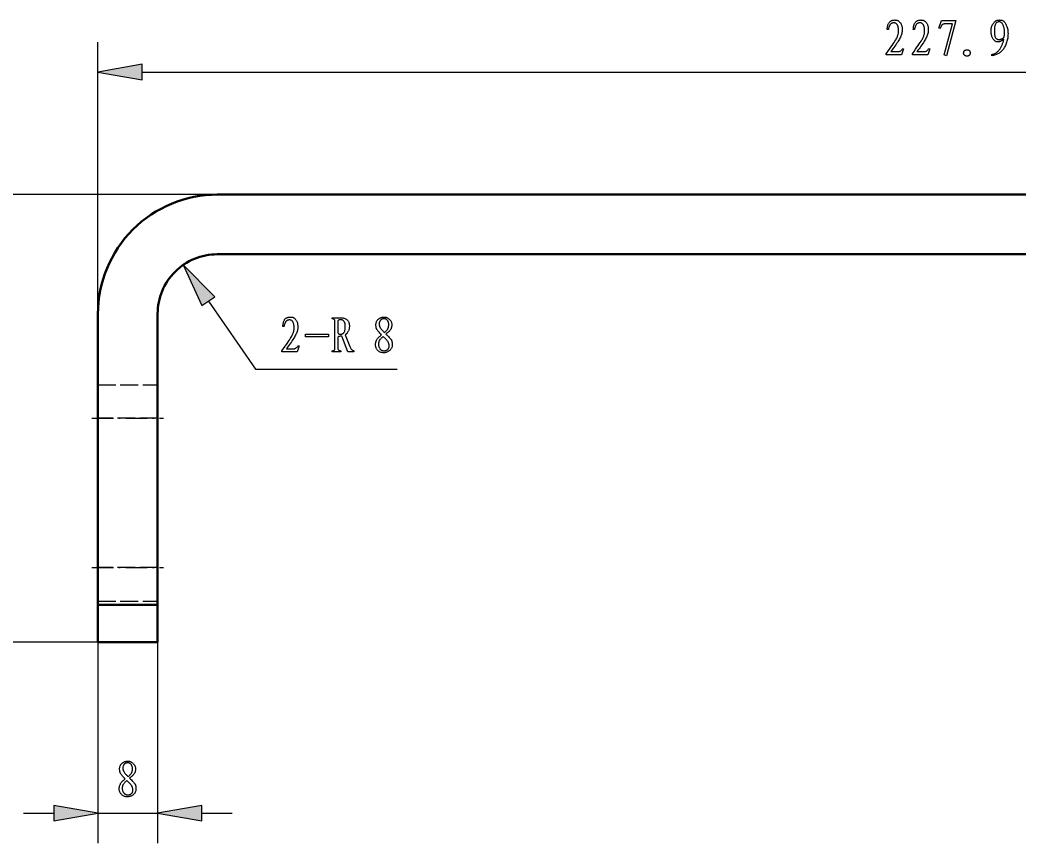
# Model space of a CAD drawing. Extents: x 0 to 420, y 0 to 297.
# Drawn here: x 70 to 137, y 170.8 to 226 of the extents above; entities that cross this region are included whole.
import ezdxf

# ---------------------------------------------------------------- set-up
doc = ezdxf.new("R2010")
doc.units = 0
doc.linetypes.add('DASHDOT', pattern=[18.5, 12, -3, 0.5, -3])
doc.linetypes.add('DASHED', pattern=[15, 12, -3])

msp = doc.modelspace()

# ---------------------------------------------------------------- linework, layer by layer
at = {"color": 5, "lineweight": 25, "ltscale": 0.455421}
msp.add_line((75.221, 206.296), (75.221, 224.513), dxfattribs=at)
at = {"color": 5, "lineweight": 25}
msp.add_line((78.176, 222.513), (186.195, 222.513), dxfattribs=at)
at = {"color": 5, "lineweight": 25, "ltscale": 0.427783}
msp.add_line((83.221, 214.296), (66.11, 214.296), dxfattribs=at)
at = {"color": 7, "lineweight": 50}
for p, q in [((83.221, 214.296), (188.078, 214.296)), ((188.078, 210.296), (83.221, 210.296))]:
    msp.add_line(p, q, dxfattribs=at)
at = {"color": 5, "lineweight": 25, "ltscale": 0.138633}
msp.add_line((82.626, 207.156), (85.783, 202.596), dxfattribs=at)
at = {"color": 7, "lineweight": 50, "ltscale": 0.4875}
for p, q in [((75.221, 186.796), (75.221, 206.296)), ((79.221, 206.296), (79.221, 186.796))]:
    msp.add_line(p, q, dxfattribs=at)
at = {"color": 5, "lineweight": 25, "ltscale": 0.2375}
msp.add_line((85.783, 202.596), (95.283, 202.596), dxfattribs=at)
at = {"color": 7, "linetype": 'DASHED', "lineweight": 25, "ltscale": 0.1}
for p, q in [((75.221, 201.546), (79.221, 201.546)), ((75.221, 201.546), (79.221, 201.546)), ((79.221, 199.296), (75.221, 199.296)), ((79.221, 199.296), (75.221, 199.296)), ((79.221, 199.296), (75.221, 199.296)), ((79.221, 199.296), (75.221, 199.296)), ((79.221, 189.296), (75.221, 189.296)), ((79.221, 189.296), (75.221, 189.296)), ((79.221, 189.296), (75.221, 189.296)), ((79.221, 189.296), (75.221, 189.296)), ((75.221, 187.046), (79.221, 187.046)), ((75.221, 187.046), (79.221, 187.046)), ((75.221, 186.796), (79.221, 186.796))]:
    msp.add_line(p, q, dxfattribs=at)
at = {"color": 14, "linetype": 'DASHDOT', "lineweight": 25, "ltscale": 0.12}
for p, q in [((74.821, 199.296), (79.621, 199.296)), ((74.821, 189.296), (79.621, 189.296))]:
    msp.add_line(p, q, dxfattribs=at)
at = {"color": 7, "lineweight": 50, "ltscale": 0.0625}
for p, q in [((75.221, 184.296), (75.221, 186.796)), ((79.221, 186.796), (79.221, 184.296))]:
    msp.add_line(p, q, dxfattribs=at)
at = {"color": 7, "lineweight": 50, "ltscale": 0.1}
for p, q in [((75.221, 186.796), (79.221, 186.796)), ((75.221, 184.296), (79.221, 184.296))]:
    msp.add_line(p, q, dxfattribs=at)
at = {"color": 5, "lineweight": 25, "ltscale": 0.227783}
msp.add_line((75.221, 184.296), (66.11, 184.296), dxfattribs=at)
at = {"color": 5, "lineweight": 25, "ltscale": 0.336895}
for p, q in [((75.221, 184.296), (75.221, 170.82)), ((79.221, 184.296), (79.221, 170.82))]:
    msp.add_line(p, q, dxfattribs=at)
at = {"color": 5, "lineweight": 25, "ltscale": 0.051139}
for p, q in [((70.221, 172.82), (72.267, 172.82)), ((82.176, 172.82), (84.221, 172.82))]:
    msp.add_line(p, q, dxfattribs=at)
at = {"color": 5, "lineweight": 25, "ltscale": 0.1}
msp.add_line((75.221, 172.82), (79.221, 172.82), dxfattribs=at)
at = {"color": 5, "lineweight": 25}
for points in [[(128.385, 223.882), (128.918, 223.882), (128.945, 223.889), (128.972, 223.898), (128.998, 223.911), (129.023, 223.926), (129.048, 223.944), (129.072, 223.964), (129.096, 223.987), (129.119, 224.013), (129.142, 224.042), (129.164, 224.073), (129.246, 224.073), (129.109, 223.663), (128.084, 223.663), (128.084, 223.745), (128.194, 223.898), (128.296, 224.041), (128.388, 224.172), (128.471, 224.292), (128.545, 224.402), (128.611, 224.5), (128.667, 224.587), (128.714, 224.664), (128.752, 224.73), (128.781, 224.784), (128.805, 224.834), (128.826, 224.883), (128.844, 224.931), (128.86, 224.98), (128.874, 225.029), (128.885, 225.077), (128.893, 225.126), (128.899, 225.174), (128.903, 225.222), (128.904, 225.27), (128.904, 225.317), (128.902, 225.362), (128.898, 225.405), (128.893, 225.447), (128.887, 225.487), (128.88, 225.525), (128.871, 225.561), (128.861, 225.596), (128.849, 225.628), (128.836, 225.659), (128.821, 225.688), (128.804, 225.714), (128.785, 225.736), (128.764, 225.756), (128.74, 225.772), (128.715, 225.786), (128.687, 225.796), (128.657, 225.804), (128.624, 225.808), (128.59, 225.81), (128.555, 225.808), (128.523, 225.804), (128.492, 225.797), (128.463, 225.788), (128.436, 225.776), (128.411, 225.761), (128.388, 225.743), (128.367, 225.722), (128.347, 225.699), (128.33, 225.673), (128.314, 225.645), (128.299, 225.617), (128.286, 225.587), (128.273, 225.557), (128.262, 225.526), (128.251, 225.494), (128.242, 225.462), (128.234, 225.428), (128.227, 225.394), (128.221, 225.359), (128.139, 225.359), (128.148, 225.432), (128.158, 225.501), (128.169, 225.564), (128.182, 225.622), (128.197, 225.675), (128.213, 225.722), (128.23, 225.764), (128.248, 225.8), (128.268, 225.832), (128.289, 225.858), (128.311, 225.88), (128.334, 225.9), (128.357, 225.919), (128.38, 225.935), (128.404, 225.95), (128.428, 225.963), (128.452, 225.973), (128.477, 225.982), (128.503, 225.989), (128.528, 225.994), (128.554, 225.998), (128.58, 226.001), (128.606, 226.003), (128.631, 226.004), (128.657, 226.005), (128.682, 226.004), (128.707, 226.003), (128.732, 226.001), (128.757, 225.998), (128.781, 225.994), (128.806, 225.989), (128.831, 225.98), (128.855, 225.969), (128.88, 225.955), (128.904, 225.938), (128.929, 225.918), (128.954, 225.895), (128.978, 225.87), (129.003, 225.841), (129.027, 225.81), (129.051, 225.776), (129.072, 225.739), (129.09, 225.699), (129.106, 225.657), (129.12, 225.612), (129.131, 225.564), (129.139, 225.513), (129.146, 225.46), (129.149, 225.404), (129.15, 225.345), (129.149, 225.284), (129.143, 225.224), (129.133, 225.162), (129.12, 225.1), (129.103, 225.037), (129.082, 224.974), (129.057, 224.91), (129.028, 224.846), (128.995, 224.781), (128.959, 224.716), (128.919, 224.649), (128.875, 224.578), (128.827, 224.503), (128.775, 224.425), (128.72, 224.343), (128.66, 224.258), (128.597, 224.17), (128.53, 224.077), (128.459, 223.981)], [(130.135, 223.882), (130.668, 223.882), (130.695, 223.889), (130.722, 223.898), (130.748, 223.911), (130.773, 223.926), (130.798, 223.944), (130.822, 223.964), (130.846, 223.987), (130.869, 224.013), (130.892, 224.042), (130.914, 224.073), (130.996, 224.073), (130.859, 223.663), (129.834, 223.663), (129.834, 223.745), (129.944, 223.898), (130.046, 224.041), (130.138, 224.172), (130.221, 224.292), (130.295, 224.402), (130.361, 224.5), (130.417, 224.587), (130.464, 224.664), (130.502, 224.73), (130.531, 224.784), (130.555, 224.834), (130.576, 224.883), (130.594, 224.931), (130.61, 224.98), (130.624, 225.029), (130.635, 225.077), (130.643, 225.126), (130.649, 225.174), (130.653, 225.222), (130.654, 225.27), (130.654, 225.317), (130.652, 225.362), (130.648, 225.405), (130.643, 225.447), (130.637, 225.487), (130.63, 225.525), (130.621, 225.561), (130.611, 225.596), (130.599, 225.628), (130.586, 225.659), (130.571, 225.688), (130.554, 225.714), (130.535, 225.736), (130.514, 225.756), (130.49, 225.772), (130.465, 225.786), (130.437, 225.796), (130.407, 225.804), (130.374, 225.808), (130.34, 225.81), (130.305, 225.808), (130.273, 225.804), (130.242, 225.797), (130.213, 225.788), (130.186, 225.776), (130.161, 225.761), (130.138, 225.743), (130.117, 225.722), (130.097, 225.699), (130.08, 225.673), (130.064, 225.645), (130.049, 225.617), (130.036, 225.587), (130.023, 225.557), (130.012, 225.526), (130.001, 225.494), (129.992, 225.462), (129.984, 225.428), (129.977, 225.394), (129.971, 225.359), (129.889, 225.359), (129.898, 225.432), (129.908, 225.501), (129.919, 225.564), (129.932, 225.622), (129.947, 225.675), (129.963, 225.722), (129.98, 225.764), (129.998, 225.8), (130.018, 225.832), (130.039, 225.858), (130.061, 225.88), (130.084, 225.9), (130.107, 225.919), (130.13, 225.935), (130.154, 225.95), (130.178, 225.963), (130.202, 225.973), (130.227, 225.982), (130.253, 225.989), (130.278, 225.994), (130.304, 225.998), (130.33, 226.001), (130.356, 226.003), (130.381, 226.004), (130.407, 226.005), (130.432, 226.004), (130.457, 226.003), (130.482, 226.001), (130.507, 225.998), (130.531, 225.994), (130.556, 225.989), (130.581, 225.98), (130.605, 225.969), (130.63, 225.955), (130.654, 225.938), (130.679, 225.918), (130.704, 225.895), (130.728, 225.87), (130.753, 225.841), (130.777, 225.81), (130.801, 225.776), (130.822, 225.739), (130.84, 225.699), (130.856, 225.657), (130.87, 225.612), (130.881, 225.564), (130.889, 225.513), (130.896, 225.46), (130.899, 225.404), (130.9, 225.345), (130.899, 225.284), (130.893, 225.224), (130.883, 225.162), (130.87, 225.1), (130.853, 225.037), (130.832, 224.974), (130.807, 224.91), (130.778, 224.846), (130.745, 224.781), (130.709, 224.716), (130.669, 224.649), (130.625, 224.578), (130.577, 224.503), (130.525, 224.425), (130.47, 224.343), (130.41, 224.258), (130.347, 224.17), (130.28, 224.077), (130.209, 223.981)], [(136.246, 225.092), (136.245, 225.017), (136.24, 224.942), (136.233, 224.868), (136.223, 224.794), (136.21, 224.721), (136.194, 224.648), (136.176, 224.576), (136.154, 224.504), (136.13, 224.432), (136.103, 224.361), (136.073, 224.291), (136.041, 224.225), (136.008, 224.163), (135.972, 224.105), (135.935, 224.05), (135.896, 223.998), (135.855, 223.95), (135.812, 223.906), (135.767, 223.865), (135.72, 223.827), (135.671, 223.793), (135.621, 223.762), (135.568, 223.733), (135.514, 223.707), (135.458, 223.684), (135.401, 223.663), (135.341, 223.646), (135.28, 223.63), (135.217, 223.618), (135.152, 223.609), (135.152, 223.691), (135.211, 223.706), (135.268, 223.723), (135.321, 223.743), (135.372, 223.766), (135.421, 223.791), (135.467, 223.819), (135.51, 223.85), (135.551, 223.883), (135.589, 223.919), (135.624, 223.957), (135.657, 223.997), (135.689, 224.038), (135.718, 224.079), (135.745, 224.12), (135.771, 224.162), (135.795, 224.205), (135.816, 224.248), (135.836, 224.292), (135.854, 224.336), (135.87, 224.381), (135.885, 224.425), (135.898, 224.467), (135.911, 224.506), (135.923, 224.543), (135.933, 224.578), (135.943, 224.61), (135.952, 224.64), (135.96, 224.668), (135.967, 224.693), (135.973, 224.716), (135.948, 224.7), (135.925, 224.684), (135.902, 224.669), (135.88, 224.655), (135.858, 224.641), (135.837, 224.627), (135.817, 224.615), (135.798, 224.602), (135.779, 224.59), (135.761, 224.579), (135.742, 224.569), (135.723, 224.56), (135.701, 224.553), (135.679, 224.546), (135.655, 224.542), (135.63, 224.538), (135.603, 224.536), (135.575, 224.536), (135.545, 224.536), (135.515, 224.538), (135.484, 224.543), (135.453, 224.551), (135.423, 224.564), (135.394, 224.58), (135.366, 224.6), (135.338, 224.624), (135.311, 224.651), (135.285, 224.683), (135.259, 224.718), (135.234, 224.757), (135.211, 224.799), (135.19, 224.843), (135.172, 224.889), (135.156, 224.938), (135.142, 224.988), (135.131, 225.04), (135.122, 225.094), (135.116, 225.151), (135.113, 225.209), (135.111, 225.27), (135.113, 225.33), (135.117, 225.388), (135.125, 225.444), (135.135, 225.498), (135.149, 225.55), (135.166, 225.599), (135.185, 225.647), (135.208, 225.692), (135.233, 225.735), (135.262, 225.776), (135.292, 225.813), (135.321, 225.848), (135.35, 225.879), (135.379, 225.906), (135.407, 225.929), (135.435, 225.949), (135.462, 225.966), (135.489, 225.979), (135.516, 225.988), (135.542, 225.994), (135.568, 225.998), (135.595, 226.001), (135.621, 226.003), (135.648, 226.004), (135.675, 226.005), (135.703, 226.004), (135.731, 226.003), (135.759, 226.001), (135.787, 225.998), (135.815, 225.994), (135.844, 225.988), (135.873, 225.977), (135.902, 225.961), (135.93, 225.941), (135.959, 225.916), (135.988, 225.886), (136.016, 225.852), (136.045, 225.813), (136.074, 225.769), (136.103, 225.721), (136.13, 225.669), (136.154, 225.615), (136.176, 225.558), (136.194, 225.499), (136.21, 225.437), (136.223, 225.373), (136.233, 225.307), (136.24, 225.237), (136.245, 225.166)], [(132.008, 225.741), (131.984, 225.741), (131.961, 225.739), (131.94, 225.736), (131.92, 225.733), (131.902, 225.728), (131.885, 225.722), (131.869, 225.715), (131.855, 225.706), (131.842, 225.697), (131.83, 225.687), (131.819, 225.674), (131.807, 225.659), (131.795, 225.642), (131.782, 225.621), (131.769, 225.598), (131.755, 225.572), (131.74, 225.543), (131.725, 225.512), (131.71, 225.478), (131.693, 225.441), (131.611, 225.468), (131.775, 225.96), (132.746, 225.96), (132.131, 223.609), (131.967, 223.663), (132.527, 225.741)], [(135.918, 225.666), (135.897, 225.711), (135.874, 225.751), (135.848, 225.786), (135.818, 225.815), (135.786, 225.839), (135.751, 225.857), (135.714, 225.871), (135.673, 225.878), (135.629, 225.881), (135.583, 225.878), (135.538, 225.868), (135.497, 225.848), (135.46, 225.819), (135.429, 225.781), (135.402, 225.733), (135.38, 225.676), (135.362, 225.609), (135.349, 225.533), (135.341, 225.447), (135.337, 225.352), (135.337, 225.256), (135.339, 225.169), (135.344, 225.089), (135.351, 225.018), (135.361, 224.955), (135.373, 224.901), (135.388, 224.854), (135.405, 224.816), (135.424, 224.786), (135.446, 224.764), (135.47, 224.747), (135.493, 224.733), (135.516, 224.72), (135.539, 224.71), (135.563, 224.702), (135.586, 224.697), (135.609, 224.693), (135.632, 224.692), (135.656, 224.693), (135.679, 224.696), (135.702, 224.7), (135.724, 224.705), (135.746, 224.711), (135.767, 224.717), (135.788, 224.725), (135.808, 224.732), (135.828, 224.741), (135.847, 224.75), (135.866, 224.76), (135.884, 224.771), (135.901, 224.782), (135.917, 224.794), (135.931, 224.807), (135.944, 224.82), (135.956, 224.834), (135.966, 224.849), (135.975, 224.864), (135.982, 224.88), (135.988, 224.897), (135.993, 224.914), (135.997, 224.933), (136.001, 224.955), (136.004, 224.979), (136.006, 225.005), (136.009, 225.034), (136.01, 225.065), (136.012, 225.099), (136.013, 225.135), (136.014, 225.174), (136.014, 225.215), (136.013, 225.258), (136.01, 225.301), (136.005, 225.345), (135.998, 225.389), (135.99, 225.434), (135.979, 225.479), (135.967, 225.525), (135.952, 225.572), (135.936, 225.619)], [(133.607, 223.609), (133.585, 223.599), (133.563, 223.591), (133.541, 223.586), (133.518, 223.583), (133.495, 223.583), (133.471, 223.585), (133.448, 223.589), (133.424, 223.595), (133.4, 223.604), (133.375, 223.615), (133.352, 223.629), (133.332, 223.643), (133.314, 223.66), (133.3, 223.678), (133.288, 223.697), (133.279, 223.719), (133.273, 223.742), (133.27, 223.766), (133.27, 223.793), (133.273, 223.821), (133.277, 223.848), (133.284, 223.873), (133.292, 223.896), (133.302, 223.917), (133.314, 223.935), (133.327, 223.951), (133.341, 223.965), (133.358, 223.976), (133.376, 223.985), (133.396, 223.991), (133.416, 223.996), (133.436, 224), (133.456, 224.003), (133.476, 224.005), (133.496, 224.005), (133.516, 224.005), (133.536, 224.003), (133.555, 224), (133.575, 223.996), (133.594, 223.991), (133.612, 223.985), (133.629, 223.976), (133.644, 223.964), (133.657, 223.95), (133.669, 223.933), (133.679, 223.914), (133.688, 223.893), (133.694, 223.869), (133.7, 223.843), (133.703, 223.814), (133.705, 223.785), (133.704, 223.757), (133.7, 223.732), (133.694, 223.709), (133.686, 223.687), (133.675, 223.668), (133.662, 223.65), (133.646, 223.634), (133.628, 223.62)], [(78.176, 223.034), (75.221, 222.513), (78.176, 221.992)], [(83.055, 207.452), (80.945, 209.585), (82.198, 206.859)], [(87.857, 203.966), (88.39, 203.966), (88.417, 203.972), (88.444, 203.982), (88.47, 203.994), (88.495, 204.009), (88.52, 204.027), (88.545, 204.048), (88.568, 204.071), (88.592, 204.097), (88.614, 204.126), (88.636, 204.157), (88.718, 204.157), (88.582, 203.747), (87.556, 203.747), (87.556, 203.829), (87.667, 203.982), (87.768, 204.124), (87.86, 204.255), (87.944, 204.376), (88.018, 204.485), (88.083, 204.584), (88.139, 204.671), (88.186, 204.748), (88.224, 204.813), (88.254, 204.868), (88.277, 204.917), (88.298, 204.966), (88.316, 205.015), (88.332, 205.064), (88.346, 205.112), (88.357, 205.161), (88.366, 205.209), (88.372, 205.257), (88.375, 205.305), (88.377, 205.353), (88.376, 205.4), (88.374, 205.445), (88.37, 205.489), (88.366, 205.53), (88.36, 205.57), (88.352, 205.608), (88.343, 205.645), (88.333, 205.679), (88.321, 205.712), (88.308, 205.743), (88.294, 205.771), (88.277, 205.797), (88.257, 205.82), (88.236, 205.839), (88.213, 205.856), (88.187, 205.869), (88.159, 205.88), (88.129, 205.887), (88.097, 205.892), (88.062, 205.893), (88.028, 205.892), (87.995, 205.888), (87.964, 205.881), (87.935, 205.871), (87.908, 205.859), (87.883, 205.844), (87.86, 205.826), (87.839, 205.806), (87.82, 205.783), (87.802, 205.757), (87.787, 205.729), (87.772, 205.7), (87.758, 205.671), (87.746, 205.641), (87.734, 205.61), (87.724, 205.578), (87.714, 205.545), (87.706, 205.512), (87.699, 205.477), (87.693, 205.442), (87.611, 205.442), (87.62, 205.516), (87.63, 205.585), (87.642, 205.648), (87.655, 205.706), (87.669, 205.758), (87.685, 205.806), (87.702, 205.847), (87.72, 205.884), (87.74, 205.915), (87.761, 205.941), (87.783, 205.963), (87.806, 205.984), (87.829, 206.002), (87.852, 206.019), (87.876, 206.033), (87.9, 206.046), (87.925, 206.057), (87.95, 206.066), (87.975, 206.073), (88.001, 206.078), (88.027, 206.082), (88.052, 206.084), (88.078, 206.087), (88.103, 206.088), (88.129, 206.088), (88.154, 206.088), (88.179, 206.087), (88.204, 206.084), (88.229, 206.082), (88.254, 206.078), (88.278, 206.072), (88.303, 206.064), (88.327, 206.053), (88.352, 206.039), (88.377, 206.021), (88.401, 206.002), (88.426, 205.979), (88.45, 205.953), (88.475, 205.925), (88.5, 205.893), (88.523, 205.859), (88.544, 205.822), (88.562, 205.783), (88.578, 205.74), (88.592, 205.695), (88.603, 205.647), (88.612, 205.597), (88.618, 205.543), (88.621, 205.487), (88.623, 205.428), (88.621, 205.368), (88.615, 205.307), (88.605, 205.246), (88.592, 205.183), (88.575, 205.121), (88.554, 205.058), (88.529, 204.994), (88.5, 204.93), (88.468, 204.865), (88.431, 204.8), (88.391, 204.732), (88.347, 204.661), (88.299, 204.587), (88.248, 204.509), (88.192, 204.427), (88.133, 204.342), (88.07, 204.253), (88.003, 204.161), (87.932, 204.065)], [(91.316, 204.745), (91.316, 203.966), (91.323, 203.94), (91.332, 203.916), (91.345, 203.896), (91.36, 203.878), (91.378, 203.863), (91.398, 203.851), (91.421, 203.841), (91.447, 203.834), (91.476, 203.83), (91.507, 203.829), (91.507, 203.747), (90.933, 203.747), (90.933, 203.829), (90.962, 203.83), (90.989, 203.834), (91.012, 203.84), (91.034, 203.849), (91.053, 203.86), (91.069, 203.873), (91.084, 203.889), (91.095, 203.908), (91.104, 203.929), (91.111, 203.952), (91.111, 205.839), (91.104, 205.862), (91.095, 205.883), (91.084, 205.901), (91.069, 205.917), (91.053, 205.931), (91.034, 205.942), (91.012, 205.951), (90.989, 205.957), (90.962, 205.96), (90.933, 205.962), (90.933, 206.044), (91.535, 206.044), (91.591, 206.037), (91.643, 206.028), (91.693, 206.017), (91.739, 206.004), (91.783, 205.989), (91.823, 205.972), (91.86, 205.952), (91.894, 205.93), (91.924, 205.906), (91.952, 205.88), (91.977, 205.851), (91.999, 205.82), (92.018, 205.786), (92.035, 205.749), (92.049, 205.71), (92.061, 205.669), (92.07, 205.625), (92.077, 205.578), (92.08, 205.528), (92.082, 205.476), (92.081, 205.424), (92.077, 205.375), (92.071, 205.327), (92.063, 205.283), (92.053, 205.24), (92.04, 205.201), (92.025, 205.163), (92.007, 205.129), (91.988, 205.096), (91.965, 205.066), (91.943, 205.039), (91.922, 205.013), (91.903, 204.99), (91.885, 204.97), (91.868, 204.952), (91.853, 204.936), (91.84, 204.922), (91.828, 204.911), (91.817, 204.902), (91.808, 204.895), (92.109, 204.116), (92.131, 204.064), (92.155, 204.017), (92.18, 203.975), (92.205, 203.939), (92.232, 203.907), (92.26, 203.881), (92.289, 203.86), (92.319, 203.845), (92.35, 203.834), (92.382, 203.829), (92.382, 203.747), (91.986, 203.747), (91.576, 204.8), (91.534, 204.799), (91.495, 204.797), (91.461, 204.795), (91.429, 204.791), (91.402, 204.786), (91.377, 204.78), (91.357, 204.773), (91.34, 204.765), (91.326, 204.755)], [(91.726, 205.798), (91.709, 205.818), (91.691, 205.837), (91.671, 205.853), (91.65, 205.868), (91.627, 205.88), (91.603, 205.889), (91.578, 205.897), (91.551, 205.903), (91.523, 205.906), (91.494, 205.907), (91.465, 205.906), (91.439, 205.904), (91.415, 205.901), (91.393, 205.896), (91.374, 205.89), (91.358, 205.882), (91.344, 205.873), (91.332, 205.863), (91.323, 205.852), (91.316, 205.839), (91.316, 205.018), (91.323, 205.003), (91.331, 204.989), (91.342, 204.976), (91.355, 204.966), (91.371, 204.957), (91.388, 204.949), (91.408, 204.944), (91.43, 204.94), (91.454, 204.937), (91.48, 204.936), (91.51, 204.937), (91.538, 204.941), (91.565, 204.947), (91.591, 204.955), (91.615, 204.965), (91.638, 204.978), (91.661, 204.993), (91.681, 205.011), (91.701, 205.03), (91.719, 205.053), (91.736, 205.077), (91.751, 205.105), (91.765, 205.135), (91.776, 205.168), (91.786, 205.205), (91.794, 205.244), (91.8, 205.286), (91.805, 205.33), (91.807, 205.378), (91.808, 205.428), (91.807, 205.479), (91.805, 205.526), (91.801, 205.571), (91.795, 205.612), (91.788, 205.651), (91.779, 205.686), (91.768, 205.718), (91.756, 205.748), (91.742, 205.774)], [(94.531, 204.95), (94.594, 204.887), (94.651, 204.828), (94.703, 204.774), (94.749, 204.725), (94.789, 204.68), (94.824, 204.64), (94.853, 204.604), (94.877, 204.574), (94.895, 204.548), (94.907, 204.526), (94.916, 204.506), (94.924, 204.483), (94.931, 204.458), (94.938, 204.43), (94.943, 204.4), (94.947, 204.367), (94.95, 204.332), (94.953, 204.294), (94.954, 204.254), (94.955, 204.212), (94.953, 204.169), (94.948, 204.127), (94.939, 204.087), (94.927, 204.048), (94.912, 204.01), (94.893, 203.974), (94.871, 203.939), (94.845, 203.905), (94.816, 203.873), (94.784, 203.843), (94.749, 203.814), (94.712, 203.788), (94.675, 203.766), (94.635, 203.746), (94.594, 203.73), (94.552, 203.716), (94.508, 203.706), (94.462, 203.698), (94.415, 203.694), (94.367, 203.692), (94.319, 203.694), (94.273, 203.699), (94.228, 203.708), (94.186, 203.719), (94.146, 203.735), (94.108, 203.754), (94.073, 203.776), (94.039, 203.802), (94.007, 203.831), (93.977, 203.863), (93.95, 203.897), (93.926, 203.932), (93.904, 203.966), (93.885, 204.001), (93.87, 204.036), (93.857, 204.071), (93.847, 204.106), (93.839, 204.141), (93.835, 204.176), (93.834, 204.212), (93.834, 204.247), (93.837, 204.282), (93.84, 204.316), (93.846, 204.351), (93.852, 204.384), (93.861, 204.418), (93.871, 204.45), (93.882, 204.483), (93.895, 204.515), (93.909, 204.547), (93.926, 204.578), (93.946, 204.61), (93.969, 204.643), (93.996, 204.676), (94.027, 204.709), (94.061, 204.743), (94.098, 204.777), (94.139, 204.811), (94.183, 204.846), (94.23, 204.882), (94.18, 204.94), (94.134, 204.993), (94.093, 205.043), (94.055, 205.088), (94.022, 205.129), (93.992, 205.166), (93.967, 205.199), (93.946, 205.227), (93.929, 205.251), (93.916, 205.271), (93.905, 205.29), (93.896, 205.312), (93.888, 205.336), (93.881, 205.362), (93.875, 205.391), (93.87, 205.422), (93.866, 205.456), (93.863, 205.492), (93.862, 205.531), (93.861, 205.572), (93.862, 205.614), (93.866, 205.654), (93.873, 205.692), (93.883, 205.728), (93.895, 205.763), (93.91, 205.797), (93.928, 205.829), (93.949, 205.859), (93.972, 205.887), (93.998, 205.914), (94.025, 205.939), (94.052, 205.962), (94.08, 205.983), (94.107, 206.001), (94.134, 206.018), (94.162, 206.033), (94.189, 206.045), (94.216, 206.056), (94.244, 206.065), (94.271, 206.071), (94.298, 206.076), (94.325, 206.08), (94.351, 206.083), (94.376, 206.085), (94.401, 206.086), (94.425, 206.087), (94.449, 206.086), (94.472, 206.084), (94.495, 206.082), (94.517, 206.078), (94.54, 206.073), (94.563, 206.065), (94.587, 206.055), (94.611, 206.042), (94.637, 206.027), (94.663, 206.009), (94.69, 205.989), (94.719, 205.966), (94.747, 205.941), (94.777, 205.914), (94.806, 205.885), (94.831, 205.855), (94.854, 205.824), (94.873, 205.792), (94.89, 205.76), (94.903, 205.727), (94.914, 205.693), (94.921, 205.658), (94.926, 205.622), (94.927, 205.586), (94.927, 205.549), (94.925, 205.514), (94.921, 205.48), (94.916, 205.447), (94.91, 205.415), (94.903, 205.384), (94.894, 205.354), (94.884, 205.325), (94.872, 205.298), (94.859, 205.271), (94.843, 205.245), (94.824, 205.217), (94.801, 205.188), (94.774, 205.158), (94.743, 205.126), (94.708, 205.093), (94.67, 205.059), (94.627, 205.024), (94.581, 204.988)], [(94.435, 205.046), (94.477, 205.086), (94.515, 205.124), (94.55, 205.159), (94.581, 205.193), (94.608, 205.225), (94.631, 205.255), (94.651, 205.283), (94.667, 205.308), (94.679, 205.332), (94.688, 205.353), (94.695, 205.374), (94.7, 205.396), (94.706, 205.419), (94.71, 205.442), (94.714, 205.466), (94.717, 205.491), (94.719, 205.517), (94.721, 205.544), (94.722, 205.571), (94.722, 205.599), (94.721, 205.628), (94.719, 205.656), (94.714, 205.683), (94.708, 205.71), (94.7, 205.736), (94.69, 205.762), (94.679, 205.787), (94.665, 205.812), (94.65, 205.836), (94.633, 205.859), (94.615, 205.881), (94.596, 205.901), (94.576, 205.918), (94.555, 205.934), (94.533, 205.946), (94.51, 205.957), (94.486, 205.965), (94.461, 205.971), (94.435, 205.974), (94.408, 205.975), (94.381, 205.974), (94.355, 205.972), (94.33, 205.967), (94.305, 205.96), (94.281, 205.951), (94.259, 205.941), (94.237, 205.928), (94.215, 205.914), (94.195, 205.898), (94.175, 205.88), (94.157, 205.86), (94.141, 205.839), (94.127, 205.817), (94.114, 205.794), (94.104, 205.77), (94.095, 205.745), (94.088, 205.719), (94.084, 205.692), (94.081, 205.663), (94.08, 205.634), (94.081, 205.604), (94.083, 205.574), (94.087, 205.546), (94.092, 205.518), (94.099, 205.49), (94.107, 205.463), (94.117, 205.436), (94.128, 205.41), (94.141, 205.385), (94.155, 205.36), (94.171, 205.335), (94.19, 205.308), (94.212, 205.28), (94.236, 205.251), (94.263, 205.22), (94.292, 205.188), (94.324, 205.154), (94.358, 205.119), (94.396, 205.083)], [(89.142, 204.95), (90.674, 204.95), (90.674, 204.759), (89.142, 204.759)], [(94.34, 204.786), (94.295, 204.744), (94.254, 204.704), (94.218, 204.667), (94.185, 204.633), (94.157, 204.601), (94.132, 204.573), (94.111, 204.547), (94.095, 204.523), (94.082, 204.503), (94.073, 204.485), (94.066, 204.468), (94.061, 204.449), (94.055, 204.429), (94.051, 204.407), (94.047, 204.384), (94.044, 204.36), (94.042, 204.333), (94.04, 204.306), (94.039, 204.277), (94.039, 204.246), (94.04, 204.215), (94.043, 204.184), (94.047, 204.154), (94.054, 204.124), (94.063, 204.095), (94.073, 204.067), (94.086, 204.039), (94.1, 204.012), (94.116, 203.985), (94.134, 203.959), (94.154, 203.934), (94.175, 203.912), (94.198, 203.893), (94.222, 203.876), (94.247, 203.861), (94.274, 203.85), (94.302, 203.841), (94.331, 203.834), (94.362, 203.83), (94.394, 203.829), (94.426, 203.83), (94.457, 203.832), (94.486, 203.836), (94.515, 203.842), (94.541, 203.849), (94.566, 203.858), (94.59, 203.869), (94.613, 203.881), (94.634, 203.895), (94.654, 203.911), (94.672, 203.928), (94.688, 203.947), (94.703, 203.967), (94.715, 203.989), (94.726, 204.012), (94.734, 204.036), (94.741, 204.063), (94.746, 204.09), (94.749, 204.119), (94.75, 204.15), (94.749, 204.181), (94.746, 204.212), (94.741, 204.243), (94.734, 204.274), (94.726, 204.304), (94.715, 204.334), (94.703, 204.364), (94.688, 204.393), (94.672, 204.422), (94.654, 204.451), (94.634, 204.48), (94.611, 204.51), (94.585, 204.541), (94.558, 204.573), (94.528, 204.606), (94.495, 204.64), (94.46, 204.675), (94.422, 204.711), (94.382, 204.748)], [(77.345, 175.174), (77.407, 175.11), (77.465, 175.052), (77.516, 174.998), (77.562, 174.948), (77.603, 174.904), (77.637, 174.864), (77.667, 174.828), (77.69, 174.798), (77.708, 174.771), (77.721, 174.75), (77.73, 174.73), (77.738, 174.707), (77.745, 174.681), (77.751, 174.654), (77.756, 174.623), (77.761, 174.591), (77.764, 174.556), (77.766, 174.518), (77.768, 174.478), (77.768, 174.436), (77.767, 174.392), (77.762, 174.351), (77.753, 174.31), (77.741, 174.271), (77.726, 174.234), (77.707, 174.198), (77.685, 174.163), (77.659, 174.129), (77.63, 174.097), (77.597, 174.066), (77.563, 174.038), (77.526, 174.012), (77.488, 173.99), (77.449, 173.97), (77.408, 173.954), (77.365, 173.94), (77.321, 173.93), (77.276, 173.922), (77.229, 173.917), (77.18, 173.916), (77.132, 173.918), (77.086, 173.923), (77.042, 173.931), (77, 173.943), (76.96, 173.959), (76.922, 173.977), (76.886, 174), (76.852, 174.025), (76.821, 174.054), (76.791, 174.087), (76.764, 174.121), (76.739, 174.156), (76.718, 174.19), (76.699, 174.225), (76.683, 174.259), (76.67, 174.294), (76.66, 174.329), (76.653, 174.365), (76.649, 174.4), (76.647, 174.436), (76.648, 174.471), (76.65, 174.506), (76.654, 174.54), (76.659, 174.574), (76.666, 174.608), (76.674, 174.641), (76.684, 174.674), (76.695, 174.707), (76.708, 174.739), (76.722, 174.77), (76.739, 174.802), (76.759, 174.834), (76.783, 174.867), (76.81, 174.9), (76.84, 174.933), (76.874, 174.967), (76.911, 175.001), (76.952, 175.035), (76.996, 175.07), (77.044, 175.105), (76.994, 175.163), (76.948, 175.217), (76.906, 175.267), (76.869, 175.312), (76.835, 175.353), (76.806, 175.39), (76.781, 175.423), (76.759, 175.451), (76.742, 175.475), (76.729, 175.495), (76.719, 175.514), (76.71, 175.536), (76.701, 175.559), (76.694, 175.586), (76.688, 175.615), (76.683, 175.646), (76.68, 175.68), (76.677, 175.716), (76.675, 175.755), (76.675, 175.796), (76.676, 175.837), (76.68, 175.877), (76.687, 175.916), (76.696, 175.952), (76.709, 175.987), (76.724, 176.021), (76.742, 176.052), (76.762, 176.082), (76.785, 176.111), (76.811, 176.138), (76.839, 176.163), (76.866, 176.186), (76.893, 176.206), (76.921, 176.225), (76.948, 176.242), (76.975, 176.257), (77.003, 176.269), (77.03, 176.28), (77.057, 176.288), (77.085, 176.295), (77.112, 176.3), (77.138, 176.304), (77.164, 176.307), (77.19, 176.309), (77.215, 176.31), (77.239, 176.31), (77.263, 176.31), (77.286, 176.308), (77.309, 176.305), (77.331, 176.302), (77.353, 176.296), (77.376, 176.289), (77.4, 176.278), (77.425, 176.266), (77.45, 176.25), (77.477, 176.233), (77.504, 176.213), (77.532, 176.19), (77.561, 176.165), (77.591, 176.138), (77.619, 176.109), (77.645, 176.079), (77.667, 176.048), (77.687, 176.016), (77.703, 175.984), (77.717, 175.951), (77.727, 175.917), (77.735, 175.882), (77.74, 175.846), (77.741, 175.81), (77.74, 175.773), (77.738, 175.738), (77.735, 175.704), (77.73, 175.671), (77.724, 175.639), (77.716, 175.608), (77.708, 175.578), (77.697, 175.549), (77.686, 175.522), (77.673, 175.495), (77.657, 175.468), (77.638, 175.441), (77.614, 175.412), (77.587, 175.381), (77.556, 175.35), (77.522, 175.317), (77.483, 175.283), (77.441, 175.248), (77.395, 175.211)], [(77.249, 175.269), (77.291, 175.309), (77.329, 175.347), (77.363, 175.383), (77.394, 175.417), (77.421, 175.449), (77.445, 175.479), (77.465, 175.506), (77.481, 175.532), (77.493, 175.556), (77.502, 175.577), (77.508, 175.598), (77.514, 175.62), (77.519, 175.642), (77.524, 175.666), (77.527, 175.69), (77.53, 175.715), (77.533, 175.741), (77.535, 175.767), (77.536, 175.795), (77.536, 175.823), (77.535, 175.852), (77.532, 175.88), (77.528, 175.907), (77.522, 175.934), (77.514, 175.96), (77.504, 175.986), (77.492, 176.011), (77.479, 176.035), (77.464, 176.059), (77.447, 176.083), (77.429, 176.105), (77.41, 176.125), (77.389, 176.142), (77.368, 176.157), (77.346, 176.17), (77.323, 176.181), (77.299, 176.189), (77.274, 176.195), (77.248, 176.198), (77.221, 176.199), (77.195, 176.198), (77.168, 176.195), (77.143, 176.191), (77.119, 176.184), (77.095, 176.175), (77.072, 176.165), (77.05, 176.152), (77.029, 176.138), (77.009, 176.122), (76.989, 176.103), (76.971, 176.084), (76.955, 176.063), (76.94, 176.041), (76.928, 176.018), (76.917, 175.994), (76.909, 175.969), (76.902, 175.943), (76.897, 175.915), (76.894, 175.887), (76.893, 175.857), (76.894, 175.828), (76.896, 175.798), (76.9, 175.77), (76.905, 175.741), (76.912, 175.714), (76.92, 175.687), (76.93, 175.66), (76.941, 175.634), (76.954, 175.609), (76.969, 175.584), (76.985, 175.559), (77.004, 175.532), (77.025, 175.504), (77.049, 175.475), (77.076, 175.444), (77.106, 175.412), (77.137, 175.378), (77.172, 175.343), (77.209, 175.307)], [(77.153, 175.01), (77.109, 174.967), (77.068, 174.928), (77.032, 174.891), (76.999, 174.857), (76.97, 174.825), (76.946, 174.796), (76.925, 174.77), (76.908, 174.747), (76.895, 174.727), (76.887, 174.709), (76.88, 174.692), (76.874, 174.673), (76.869, 174.653), (76.865, 174.631), (76.861, 174.608), (76.858, 174.583), (76.855, 174.557), (76.854, 174.53), (76.853, 174.5), (76.852, 174.47), (76.853, 174.439), (76.856, 174.408), (76.861, 174.378), (76.868, 174.348), (76.876, 174.319), (76.887, 174.291), (76.899, 174.263), (76.914, 174.236), (76.93, 174.209), (76.948, 174.183), (76.968, 174.158), (76.989, 174.136), (77.012, 174.116), (77.036, 174.099), (77.061, 174.085), (77.088, 174.073), (77.116, 174.064), (77.145, 174.058), (77.176, 174.054), (77.208, 174.053), (77.24, 174.053), (77.271, 174.056), (77.3, 174.06), (77.328, 174.066), (77.355, 174.073), (77.38, 174.082), (77.404, 174.093), (77.427, 174.105), (77.448, 174.119), (77.468, 174.135), (77.486, 174.152), (77.502, 174.171), (77.516, 174.191), (77.529, 174.212), (77.539, 174.236), (77.548, 174.26), (77.555, 174.286), (77.559, 174.314), (77.562, 174.343), (77.563, 174.374), (77.562, 174.405), (77.559, 174.436), (77.555, 174.467), (77.548, 174.498), (77.539, 174.528), (77.529, 174.558), (77.516, 174.587), (77.502, 174.617), (77.486, 174.646), (77.468, 174.675), (77.447, 174.704), (77.424, 174.734), (77.399, 174.765), (77.371, 174.797), (77.341, 174.83), (77.308, 174.864), (77.273, 174.899), (77.236, 174.935), (77.196, 174.972)], [(72.267, 172.299), (75.221, 172.82), (72.267, 173.341)], [(82.176, 173.341), (79.221, 172.82), (82.176, 172.299)]]:
    msp.add_lwpolyline(points, close=True, dxfattribs=at)
at = {"color": 7, "lineweight": 50}
for radius in [8, 4]:
    msp.add_arc((83.221, 206.296), radius, 90, 180.00001, dxfattribs=at)
at = {"color": 5, "lineweight": 25}
for points in [[(78.176, 223.034), (75.221, 222.513), (78.176, 223.034), (78.176, 221.992)], [(83.055, 207.452), (80.945, 209.585), (83.055, 207.452), (82.198, 206.859)], [(72.267, 172.299), (75.221, 172.82), (72.267, 172.299), (72.267, 173.341)], [(82.176, 173.341), (79.221, 172.82), (82.176, 173.341), (82.176, 172.299)]]:
    msp.add_solid(points, dxfattribs=at)

doc.saveas('drawing.dxf')
